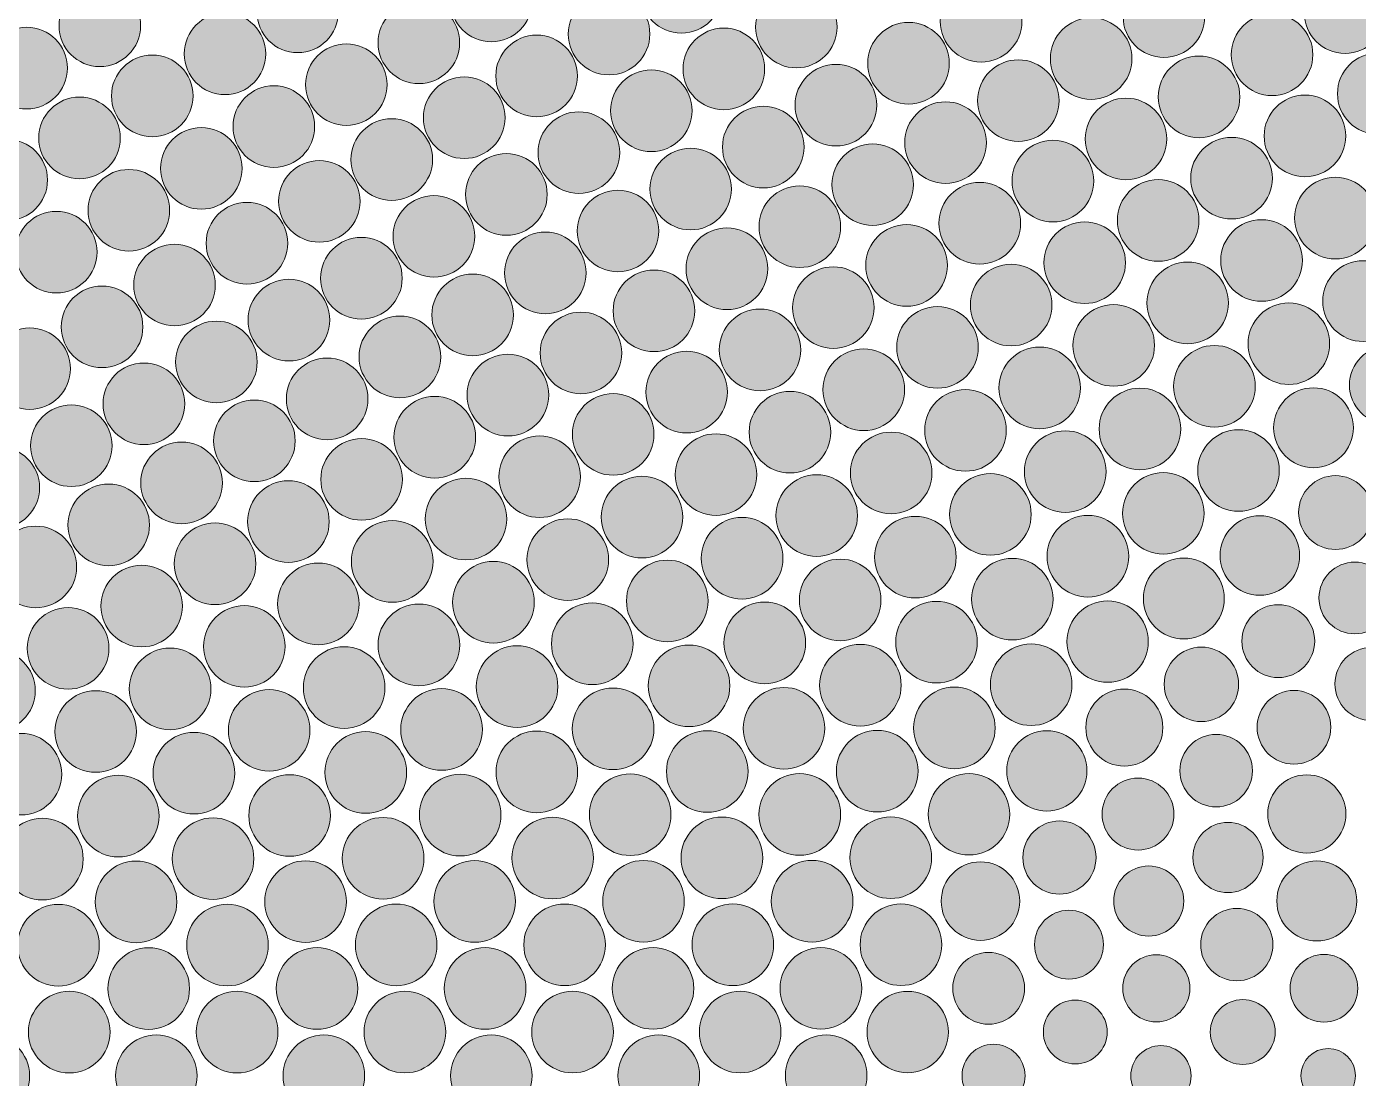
# Model space of a CAD drawing. Extents: x 3515 to 4006, y 175 to 667.
# Drawn here: x 3841.9 to 3920.9, y 426 to 488.4 of the extents above; entities that cross this region are included whole.
import ezdxf

# ---------------------------------------------------------------- set-up
doc = ezdxf.new("R2010")
doc.units = 0
doc.header["$MEASUREMENT"] = 0
doc.layers.add('Capa 1', color=7, linetype='Continuous', lineweight=0)

# ---------------------------------------------------------------- blocks, each defined once
blk = doc.blocks.new('Block_0')
at = {"layer": 'Capa 1', "true_color": 0x000000, "transparency": 33554687}
h = blk.add_hatch(color=18, dxfattribs=at)
h.dxf.hatch_style = 2
edge = h.paths.add_edge_path()
edge.add_arc((3869.465, 489.912), 2.421, 0, 360)
h = blk.add_hatch(color=18, dxfattribs=at)
h.dxf.hatch_style = 2
edge = h.paths.add_edge_path()
edge.add_arc((3880.748, 490.427), 2.421, 0, 360)
h = blk.add_hatch(color=18, dxfattribs=at)
h.dxf.hatch_style = 2
edge = h.paths.add_edge_path()
edge.add_arc((3857.975, 489.265), 2.421, 0, 360)
h = blk.add_hatch(color=18, dxfattribs=at)
h.dxf.hatch_style = 2
edge = h.paths.add_edge_path()
edge.add_arc((3920.124, 489.216), 2.421, 0, 360)
h = blk.add_hatch(color=18, dxfattribs=at)
h.dxf.hatch_style = 2
edge = h.paths.add_edge_path()
edge.add_arc((3846.232, 488.44), 2.421, 0, 360)
h = blk.add_hatch(color=18, dxfattribs=at)
h.dxf.hatch_style = 2
edge = h.paths.add_edge_path()
edge.add_arc((3887.563, 488.362), 2.421, 0, 360)
h = blk.add_hatch(color=18, dxfattribs=at)
h.dxf.hatch_style = 2
edge = h.paths.add_edge_path()
edge.add_arc((3898.53, 488.702), 2.421, 0, 360)
h = blk.add_hatch(color=18, dxfattribs=at)
h.dxf.hatch_style = 2
edge = h.paths.add_edge_path()
edge.add_arc((3909.378, 488.982), 2.421, 0, 360)
h = blk.add_hatch(color=18, dxfattribs=at)
h.dxf.hatch_style = 2
edge = h.paths.add_edge_path()
edge.add_arc((3876.451, 487.946), 2.421, 0, 360)
h = blk.add_hatch(color=18, dxfattribs=at)
h.dxf.hatch_style = 2
edge = h.paths.add_edge_path()
edge.add_arc((3853.661, 486.773), 2.421, 0, 360)
h = blk.add_hatch(color=18, dxfattribs=at)
h.dxf.hatch_style = 2
edge = h.paths.add_edge_path()
edge.add_arc((3865.164, 487.428), 2.421, 0, 360)
h = blk.add_hatch(color=18, dxfattribs=at)
h.dxf.hatch_style = 2
edge = h.paths.add_edge_path()
edge.add_arc((3894.222, 486.215), 2.421, 0, 360)
h = blk.add_hatch(color=18, dxfattribs=at)
h.dxf.hatch_style = 2
edge = h.paths.add_edge_path()
edge.add_arc((3905.059, 486.49), 2.421, 0, 360)
h = blk.add_hatch(color=18, dxfattribs=at)
h.dxf.hatch_style = 2
edge = h.paths.add_edge_path()
edge.add_arc((3915.794, 486.719), 2.421, 0, 360)
h = blk.add_hatch(color=18, dxfattribs=at)
h.dxf.hatch_style = 2
edge = h.paths.add_edge_path()
edge.add_arc((3841.891, 485.928), 2.421, 0, 360)
h = blk.add_hatch(color=18, dxfattribs=at)
h.dxf.hatch_style = 2
edge = h.paths.add_edge_path()
edge.add_arc((3872.153, 485.465), 2.421, 0, 360)
h = blk.add_hatch(color=18, dxfattribs=at)
h.dxf.hatch_style = 2
edge = h.paths.add_edge_path()
edge.add_arc((3883.262, 485.879), 2.421, 0, 360)
h = blk.add_hatch(color=18, dxfattribs=at)
h.dxf.hatch_style = 2
edge = h.paths.add_edge_path()
edge.add_arc((3860.862, 484.945), 2.421, 0, 360)
h = blk.add_hatch(color=18, dxfattribs=at)
h.dxf.hatch_style = 2
edge = h.paths.add_edge_path()
edge.add_arc((3922.095, 484.408), 2.42, 0, 360)
h = blk.add_hatch(color=18, dxfattribs=at)
h.dxf.hatch_style = 2
edge = h.paths.add_edge_path()
edge.add_arc((3849.346, 484.28), 2.421, 0, 360)
h = blk.add_hatch(color=18, dxfattribs=at)
h.dxf.hatch_style = 2
edge = h.paths.add_edge_path()
edge.add_arc((3889.913, 483.728), 2.421, 0, 360)
h = blk.add_hatch(color=18, dxfattribs=at)
h.dxf.hatch_style = 2
edge = h.paths.add_edge_path()
edge.add_arc((3900.739, 483.998), 2.421, 0, 360)
h = blk.add_hatch(color=18, dxfattribs=at)
h.dxf.hatch_style = 2
edge = h.paths.add_edge_path()
edge.add_arc((3911.461, 484.221), 2.421, 0, 360)
h = blk.add_hatch(color=18, dxfattribs=at)
h.dxf.hatch_style = 2
edge = h.paths.add_edge_path()
edge.add_arc((3867.856, 482.984), 2.421, 0, 360)
h = blk.add_hatch(color=18, dxfattribs=at)
h.dxf.hatch_style = 2
edge = h.paths.add_edge_path()
edge.add_arc((3878.961, 483.396), 2.421, 0, 360)
h = blk.add_hatch(color=18, dxfattribs=at)
h.dxf.hatch_style = 2
edge = h.paths.add_edge_path()
edge.add_arc((3856.56, 482.461), 2.421, 0, 360)
h = blk.add_hatch(color=18, dxfattribs=at)
h.dxf.hatch_style = 2
edge = h.paths.add_edge_path()
edge.add_arc((3845.029, 481.786), 2.421, 0, 360)
h = blk.add_hatch(color=18, dxfattribs=at)
h.dxf.hatch_style = 2
edge = h.paths.add_edge_path()
edge.add_arc((3885.604, 481.241), 2.421, 0, 360)
h = blk.add_hatch(color=18, dxfattribs=at)
h.dxf.hatch_style = 2
edge = h.paths.add_edge_path()
edge.add_arc((3896.418, 481.505), 2.421, 0, 360)
h = blk.add_hatch(color=18, dxfattribs=at)
h.dxf.hatch_style = 2
edge = h.paths.add_edge_path()
edge.add_arc((3907.126, 481.723), 2.421, 0, 360)
h = blk.add_hatch(color=18, dxfattribs=at)
h.dxf.hatch_style = 2
edge = h.paths.add_edge_path()
edge.add_arc((3917.745, 481.903), 2.421, 0, 360)
h = blk.add_hatch(color=18, dxfattribs=at)
h.dxf.hatch_style = 2
edge = h.paths.add_edge_path()
edge.add_arc((3863.558, 480.502), 2.421, 0, 360)
h = blk.add_hatch(color=18, dxfattribs=at)
h.dxf.hatch_style = 2
edge = h.paths.add_edge_path()
edge.add_arc((3874.66, 480.913), 2.421, 0, 360)
h = blk.add_hatch(color=18, dxfattribs=at)
h.dxf.hatch_style = 2
edge = h.paths.add_edge_path()
edge.add_arc((3852.258, 479.977), 2.421, 0, 360)
h = blk.add_hatch(color=18, dxfattribs=at)
h.dxf.hatch_style = 2
edge = h.paths.add_edge_path()
edge.add_arc((3840.709, 479.29), 2.421, 0, 360)
h = blk.add_hatch(color=18, dxfattribs=at)
h.dxf.hatch_style = 2
edge = h.paths.add_edge_path()
edge.add_arc((3892.095, 479.012), 2.421, 0, 360)
h = blk.add_hatch(color=18, dxfattribs=at)
h.dxf.hatch_style = 2
edge = h.paths.add_edge_path()
edge.add_arc((3902.789, 479.223), 2.421, 0, 360)
h = blk.add_hatch(color=18, dxfattribs=at)
h.dxf.hatch_style = 2
edge = h.paths.add_edge_path()
edge.add_arc((3913.392, 479.397), 2.421, 0, 360)
h = blk.add_hatch(color=18, dxfattribs=at)
h.dxf.hatch_style = 2
edge = h.paths.add_edge_path()
edge.add_arc((3870.359, 478.43), 2.421, 0, 360)
h = blk.add_hatch(color=18, dxfattribs=at)
h.dxf.hatch_style = 2
edge = h.paths.add_edge_path()
edge.add_arc((3881.293, 478.753), 2.421, 0, 360)
h = blk.add_hatch(color=18, dxfattribs=at)
h.dxf.hatch_style = 2
edge = h.paths.add_edge_path()
edge.add_arc((3847.956, 477.493), 2.421, 0, 360)
h = blk.add_hatch(color=18, dxfattribs=at)
h.dxf.hatch_style = 2
edge = h.paths.add_edge_path()
edge.add_arc((3859.26, 478.021), 2.421, 0, 360)
h = blk.add_hatch(color=18, dxfattribs=at)
h.dxf.hatch_style = 2
edge = h.paths.add_edge_path()
edge.add_arc((3887.77, 476.517), 2.421, 0, 360)
h = blk.add_hatch(color=18, dxfattribs=at)
h.dxf.hatch_style = 2
edge = h.paths.add_edge_path()
edge.add_arc((3898.449, 476.722), 2.421, 0, 360)
h = blk.add_hatch(color=18, dxfattribs=at)
h.dxf.hatch_style = 2
edge = h.paths.add_edge_path()
edge.add_arc((3909.036, 476.89), 2.421, 0, 360)
h = blk.add_hatch(color=18, dxfattribs=at)
h.dxf.hatch_style = 2
edge = h.paths.add_edge_path()
edge.add_arc((3919.548, 477.029), 2.421, 0, 360)
h = blk.add_hatch(color=18, dxfattribs=at)
h.dxf.hatch_style = 2
edge = h.paths.add_edge_path()
edge.add_arc((3866.057, 475.947), 2.421, 0, 360)
h = blk.add_hatch(color=18, dxfattribs=at)
h.dxf.hatch_style = 2
edge = h.paths.add_edge_path()
edge.add_arc((3876.982, 476.264), 2.421, 0, 360)
h = blk.add_hatch(color=18, dxfattribs=at)
h.dxf.hatch_style = 2
edge = h.paths.add_edge_path()
edge.add_arc((3843.653, 475.008), 2.421, 0, 360)
h = blk.add_hatch(color=18, dxfattribs=at)
h.dxf.hatch_style = 2
edge = h.paths.add_edge_path()
edge.add_arc((3854.963, 475.54), 2.421, 0, 360)
h = blk.add_hatch(color=18, dxfattribs=at)
h.dxf.hatch_style = 2
edge = h.paths.add_edge_path()
edge.add_arc((3894.105, 474.22), 2.421, 0, 360)
h = blk.add_hatch(color=18, dxfattribs=at)
h.dxf.hatch_style = 2
edge = h.paths.add_edge_path()
edge.add_arc((3904.676, 474.381), 2.421, 0, 360)
h = blk.add_hatch(color=18, dxfattribs=at)
h.dxf.hatch_style = 2
edge = h.paths.add_edge_path()
edge.add_arc((3915.17, 474.514), 2.421, 0, 360)
h = blk.add_hatch(color=18, dxfattribs=at)
h.dxf.hatch_style = 2
edge = h.paths.add_edge_path()
edge.add_arc((3861.755, 473.463), 2.421, 0, 360)
h = blk.add_hatch(color=18, dxfattribs=at)
h.dxf.hatch_style = 2
edge = h.paths.add_edge_path()
edge.add_arc((3872.669, 473.776), 2.421, 0, 360)
h = blk.add_hatch(color=18, dxfattribs=at)
h.dxf.hatch_style = 2
edge = h.paths.add_edge_path()
edge.add_arc((3883.444, 474.022), 2.421, 0, 360)
h = blk.add_hatch(color=18, dxfattribs=at)
h.dxf.hatch_style = 2
edge = h.paths.add_edge_path()
edge.add_arc((3850.665, 473.059), 2.421, 0, 360)
h = blk.add_hatch(color=18, dxfattribs=at)
h.dxf.hatch_style = 2
edge = h.paths.add_edge_path()
edge.add_arc((3900.311, 471.871), 2.421, 0, 360)
h = blk.add_hatch(color=18, dxfattribs=at)
h.dxf.hatch_style = 2
edge = h.paths.add_edge_path()
edge.add_arc((3910.787, 471.997), 2.421, 0, 360)
h = blk.add_hatch(color=18, dxfattribs=at)
h.dxf.hatch_style = 2
edge = h.paths.add_edge_path()
edge.add_arc((3921.199, 472.102), 2.395, 0, 360)
h = blk.add_hatch(color=18, dxfattribs=at)
h.dxf.hatch_style = 2
edge = h.paths.add_edge_path()
edge.add_arc((3857.453, 470.979), 2.421, 0, 360)
h = blk.add_hatch(color=18, dxfattribs=at)
h.dxf.hatch_style = 2
edge = h.paths.add_edge_path()
edge.add_arc((3868.356, 471.286), 2.421, 0, 360)
h = blk.add_hatch(color=18, dxfattribs=at)
h.dxf.hatch_style = 2
edge = h.paths.add_edge_path()
edge.add_arc((3879.115, 471.526), 2.421, 0, 360)
h = blk.add_hatch(color=18, dxfattribs=at)
h.dxf.hatch_style = 2
edge = h.paths.add_edge_path()
edge.add_arc((3889.759, 471.717), 2.421, 0, 360)
h = blk.add_hatch(color=18, dxfattribs=at)
h.dxf.hatch_style = 2
edge = h.paths.add_edge_path()
edge.add_arc((3846.367, 470.577), 2.421, 0, 360)
h = blk.add_hatch(color=18, dxfattribs=at)
h.dxf.hatch_style = 2
edge = h.paths.add_edge_path()
edge.add_arc((3906.398, 469.478), 2.421, 0, 360)
h = blk.add_hatch(color=18, dxfattribs=at)
h.dxf.hatch_style = 2
edge = h.paths.add_edge_path()
edge.add_arc((3916.791, 469.577), 2.42, 0, 360)
h = blk.add_hatch(color=18, dxfattribs=at)
h.dxf.hatch_style = 2
edge = h.paths.add_edge_path()
edge.add_arc((3864.04, 468.796), 2.421, 0, 360)
h = blk.add_hatch(color=18, dxfattribs=at)
h.dxf.hatch_style = 2
edge = h.paths.add_edge_path()
edge.add_arc((3874.783, 469.029), 2.421, 0, 360)
h = blk.add_hatch(color=18, dxfattribs=at)
h.dxf.hatch_style = 2
edge = h.paths.add_edge_path()
edge.add_arc((3885.409, 469.212), 2.421, 0, 360)
h = blk.add_hatch(color=18, dxfattribs=at)
h.dxf.hatch_style = 2
edge = h.paths.add_edge_path()
edge.add_arc((3895.941, 469.359), 2.421, 0, 360)
h = blk.add_hatch(color=18, dxfattribs=at)
h.dxf.hatch_style = 2
edge = h.paths.add_edge_path()
edge.add_arc((3842.07, 468.096), 2.421, 0, 360)
h = blk.add_hatch(color=18, dxfattribs=at)
h.dxf.hatch_style = 2
edge = h.paths.add_edge_path()
edge.add_arc((3853.15, 468.495), 2.421, 0, 360)
h = blk.add_hatch(color=18, dxfattribs=at)
h.dxf.hatch_style = 2
edge = h.paths.add_edge_path()
edge.add_arc((3912.376, 467.05), 2.421, 0, 360)
h = blk.add_hatch(color=18, dxfattribs=at)
h.dxf.hatch_style = 2
edge = h.paths.add_edge_path()
edge.add_arc((3922.698, 467.126), 2.311, 0, 360)
h = blk.add_hatch(color=18, dxfattribs=at)
h.dxf.hatch_style = 2
edge = h.paths.add_edge_path()
edge.add_arc((3859.723, 466.305), 2.421, 0, 360)
h = blk.add_hatch(color=18, dxfattribs=at)
h.dxf.hatch_style = 2
edge = h.paths.add_edge_path()
edge.add_arc((3870.448, 466.53), 2.421, 0, 360)
h = blk.add_hatch(color=18, dxfattribs=at)
h.dxf.hatch_style = 2
edge = h.paths.add_edge_path()
edge.add_arc((3881.055, 466.705), 2.421, 0, 360)
h = blk.add_hatch(color=18, dxfattribs=at)
h.dxf.hatch_style = 2
edge = h.paths.add_edge_path()
edge.add_arc((3891.567, 466.845), 2.421, 0, 360)
h = blk.add_hatch(color=18, dxfattribs=at)
h.dxf.hatch_style = 2
edge = h.paths.add_edge_path()
edge.add_arc((3902.003, 466.957), 2.421, 0, 360)
h = blk.add_hatch(color=18, dxfattribs=at)
h.dxf.hatch_style = 2
edge = h.paths.add_edge_path()
edge.add_arc((3848.847, 466.011), 2.421, 0, 360)
h = blk.add_hatch(color=18, dxfattribs=at)
h.dxf.hatch_style = 2
edge = h.paths.add_edge_path()
edge.add_arc((3866.11, 464.03), 2.421, 0, 360)
h = blk.add_hatch(color=18, dxfattribs=at)
h.dxf.hatch_style = 2
edge = h.paths.add_edge_path()
edge.add_arc((3876.696, 464.197), 2.421, 0, 360)
h = blk.add_hatch(color=18, dxfattribs=at)
h.dxf.hatch_style = 2
edge = h.paths.add_edge_path()
edge.add_arc((3887.186, 464.329), 2.421, 0, 360)
h = blk.add_hatch(color=18, dxfattribs=at)
h.dxf.hatch_style = 2
edge = h.paths.add_edge_path()
edge.add_arc((3897.601, 464.434), 2.421, 0, 360)
h = blk.add_hatch(color=18, dxfattribs=at)
h.dxf.hatch_style = 2
edge = h.paths.add_edge_path()
edge.add_arc((3907.953, 464.52), 2.421, 0, 360)
h = blk.add_hatch(color=18, dxfattribs=at)
h.dxf.hatch_style = 2
edge = h.paths.add_edge_path()
edge.add_arc((3918.255, 464.591), 2.369, 0, 360)
h = blk.add_hatch(color=18, dxfattribs=at)
h.dxf.hatch_style = 2
edge = h.paths.add_edge_path()
edge.add_arc((3844.543, 463.526), 2.421, 0, 360)
h = blk.add_hatch(color=18, dxfattribs=at)
h.dxf.hatch_style = 2
edge = h.paths.add_edge_path()
edge.add_arc((3855.405, 463.814), 2.421, 0, 360)
h = blk.add_hatch(color=18, dxfattribs=at)
h.dxf.hatch_style = 2
edge = h.paths.add_edge_path()
edge.add_arc((3861.769, 461.529), 2.421, 0, 360)
h = blk.add_hatch(color=18, dxfattribs=at)
h.dxf.hatch_style = 2
edge = h.paths.add_edge_path()
edge.add_arc((3872.332, 461.687), 2.421, 0, 360)
h = blk.add_hatch(color=18, dxfattribs=at)
h.dxf.hatch_style = 2
edge = h.paths.add_edge_path()
edge.add_arc((3882.799, 461.811), 2.421, 0, 360)
h = blk.add_hatch(color=18, dxfattribs=at)
h.dxf.hatch_style = 2
edge = h.paths.add_edge_path()
edge.add_arc((3893.191, 461.909), 2.421, 0, 360)
h = blk.add_hatch(color=18, dxfattribs=at)
h.dxf.hatch_style = 2
edge = h.paths.add_edge_path()
edge.add_arc((3903.522, 461.988), 2.421, 0, 360)
h = blk.add_hatch(color=18, dxfattribs=at)
h.dxf.hatch_style = 2
edge = h.paths.add_edge_path()
edge.add_arc((3913.803, 462.053), 2.418, 0, 360)
h = blk.add_hatch(color=18, dxfattribs=at)
h.dxf.hatch_style = 2
edge = h.paths.add_edge_path()
edge.add_arc((3840.238, 461.042), 2.421, 0, 360)
h = blk.add_hatch(color=18, dxfattribs=at)
h.dxf.hatch_style = 2
edge = h.paths.add_edge_path()
edge.add_arc((3851.084, 461.321), 2.421, 0, 360)
h = blk.add_hatch(color=18, dxfattribs=at)
h.dxf.hatch_style = 2
edge = h.paths.add_edge_path()
edge.add_arc((3867.962, 459.175), 2.421, 0, 360)
h = blk.add_hatch(color=18, dxfattribs=at)
h.dxf.hatch_style = 2
edge = h.paths.add_edge_path()
edge.add_arc((3878.405, 459.29), 2.421, 0, 360)
h = blk.add_hatch(color=18, dxfattribs=at)
h.dxf.hatch_style = 2
edge = h.paths.add_edge_path()
edge.add_arc((3888.773, 459.381), 2.421, 0, 360)
h = blk.add_hatch(color=18, dxfattribs=at)
h.dxf.hatch_style = 2
edge = h.paths.add_edge_path()
edge.add_arc((3899.081, 459.453), 2.421, 0, 360)
h = blk.add_hatch(color=18, dxfattribs=at)
h.dxf.hatch_style = 2
edge = h.paths.add_edge_path()
edge.add_arc((3909.341, 459.512), 2.42, 0, 360)
h = blk.add_hatch(color=18, dxfattribs=at)
h.dxf.hatch_style = 2
edge = h.paths.add_edge_path()
edge.add_arc((3919.56, 459.561), 2.192, 0, 360)
h = blk.add_hatch(color=18, dxfattribs=at)
h.dxf.hatch_style = 2
edge = h.paths.add_edge_path()
edge.add_arc((3846.76, 458.827), 2.421, 0, 360)
h = blk.add_hatch(color=18, dxfattribs=at)
h.dxf.hatch_style = 2
edge = h.paths.add_edge_path()
edge.add_arc((3857.423, 459.026), 2.421, 0, 360)
h = blk.add_hatch(color=18, dxfattribs=at)
h.dxf.hatch_style = 2
edge = h.paths.add_edge_path()
edge.add_arc((3874.002, 456.767), 2.421, 0, 360)
h = blk.add_hatch(color=18, dxfattribs=at)
h.dxf.hatch_style = 2
edge = h.paths.add_edge_path()
edge.add_arc((3884.345, 456.85), 2.421, 0, 360)
h = blk.add_hatch(color=18, dxfattribs=at)
h.dxf.hatch_style = 2
edge = h.paths.add_edge_path()
edge.add_arc((3894.63, 456.915), 2.421, 0, 360)
h = blk.add_hatch(color=18, dxfattribs=at)
h.dxf.hatch_style = 2
edge = h.paths.add_edge_path()
edge.add_arc((3904.867, 456.969), 2.421, 0, 360)
h = blk.add_hatch(color=18, dxfattribs=at)
h.dxf.hatch_style = 2
edge = h.paths.add_edge_path()
edge.add_arc((3915.066, 457.012), 2.359, 0, 360)
h = blk.add_hatch(color=18, dxfattribs=at)
h.dxf.hatch_style = 2
edge = h.paths.add_edge_path()
edge.add_arc((3842.434, 456.332), 2.421, 0, 360)
h = blk.add_hatch(color=18, dxfattribs=at)
h.dxf.hatch_style = 2
edge = h.paths.add_edge_path()
edge.add_arc((3853.072, 456.521), 2.421, 0, 360)
h = blk.add_hatch(color=18, dxfattribs=at)
h.dxf.hatch_style = 2
edge = h.paths.add_edge_path()
edge.add_arc((3863.585, 456.66), 2.421, 0, 360)
h = blk.add_hatch(color=18, dxfattribs=at)
h.dxf.hatch_style = 2
edge = h.paths.add_edge_path()
edge.add_arc((3890.166, 454.375), 2.421, 0, 360)
h = blk.add_hatch(color=18, dxfattribs=at)
h.dxf.hatch_style = 2
edge = h.paths.add_edge_path()
edge.add_arc((3900.381, 454.422), 2.421, 0, 360)
h = blk.add_hatch(color=18, dxfattribs=at)
h.dxf.hatch_style = 2
edge = h.paths.add_edge_path()
edge.add_arc((3910.558, 454.46), 2.398, 0, 360)
h = blk.add_hatch(color=18, dxfattribs=at)
h.dxf.hatch_style = 2
edge = h.paths.add_edge_path()
edge.add_arc((3848.716, 454.013), 2.421, 0, 360)
h = blk.add_hatch(color=18, dxfattribs=at)
h.dxf.hatch_style = 2
edge = h.paths.add_edge_path()
edge.add_arc((3859.2, 454.143), 2.421, 0, 360)
h = blk.add_hatch(color=18, dxfattribs=at)
h.dxf.hatch_style = 2
edge = h.paths.add_edge_path()
edge.add_arc((3869.59, 454.24), 2.421, 0, 360)
h = blk.add_hatch(color=18, dxfattribs=at)
h.dxf.hatch_style = 2
edge = h.paths.add_edge_path()
edge.add_arc((3879.907, 454.315), 2.421, 0, 360)
h = blk.add_hatch(color=18, dxfattribs=at)
h.dxf.hatch_style = 2
edge = h.paths.add_edge_path()
edge.add_arc((3920.705, 454.492), 2.127, 0, 360)
h = blk.add_hatch(color=18, dxfattribs=at)
h.dxf.hatch_style = 2
edge = h.paths.add_edge_path()
edge.add_arc((3844.352, 451.504), 2.421, 0, 360)
h = blk.add_hatch(color=18, dxfattribs=at)
h.dxf.hatch_style = 2
edge = h.paths.add_edge_path()
edge.add_arc((3854.807, 451.623), 2.421, 0, 360)
h = blk.add_hatch(color=18, dxfattribs=at)
h.dxf.hatch_style = 2
edge = h.paths.add_edge_path()
edge.add_arc((3865.167, 451.711), 2.421, 0, 360)
h = blk.add_hatch(color=18, dxfattribs=at)
h.dxf.hatch_style = 2
edge = h.paths.add_edge_path()
edge.add_arc((3875.456, 451.778), 2.421, 0, 360)
h = blk.add_hatch(color=18, dxfattribs=at)
h.dxf.hatch_style = 2
edge = h.paths.add_edge_path()
edge.add_arc((3885.69, 451.83), 2.421, 0, 360)
h = blk.add_hatch(color=18, dxfattribs=at)
h.dxf.hatch_style = 2
edge = h.paths.add_edge_path()
edge.add_arc((3895.88, 451.872), 2.421, 0, 360)
h = blk.add_hatch(color=18, dxfattribs=at)
h.dxf.hatch_style = 2
edge = h.paths.add_edge_path()
edge.add_arc((3906.036, 451.905), 2.416, 0, 360)
h = blk.add_hatch(color=18, dxfattribs=at)
h.dxf.hatch_style = 2
edge = h.paths.add_edge_path()
edge.add_arc((3916.163, 451.933), 2.162, 0, 360)
h = blk.add_hatch(color=18, dxfattribs=at)
h.dxf.hatch_style = 2
edge = h.paths.add_edge_path()
edge.add_arc((3839.981, 448.991), 2.421, 0, 360)
h = blk.add_hatch(color=18, dxfattribs=at)
h.dxf.hatch_style = 2
edge = h.paths.add_edge_path()
edge.add_arc((3850.403, 449.099), 2.421, 0, 360)
h = blk.add_hatch(color=18, dxfattribs=at)
h.dxf.hatch_style = 2
edge = h.paths.add_edge_path()
edge.add_arc((3860.732, 449.178), 2.421, 0, 360)
h = blk.add_hatch(color=18, dxfattribs=at)
h.dxf.hatch_style = 2
edge = h.paths.add_edge_path()
edge.add_arc((3870.992, 449.237), 2.421, 0, 360)
h = blk.add_hatch(color=18, dxfattribs=at)
h.dxf.hatch_style = 2
edge = h.paths.add_edge_path()
edge.add_arc((3881.199, 449.282), 2.421, 0, 360)
h = blk.add_hatch(color=18, dxfattribs=at)
h.dxf.hatch_style = 2
edge = h.paths.add_edge_path()
edge.add_arc((3891.365, 449.318), 2.421, 0, 360)
h = blk.add_hatch(color=18, dxfattribs=at)
h.dxf.hatch_style = 2
edge = h.paths.add_edge_path()
edge.add_arc((3901.498, 449.347), 2.42, 0, 360)
h = blk.add_hatch(color=18, dxfattribs=at)
h.dxf.hatch_style = 2
edge = h.paths.add_edge_path()
edge.add_arc((3911.604, 449.37), 2.208, 0, 360)
h = blk.add_hatch(color=18, dxfattribs=at)
h.dxf.hatch_style = 2
edge = h.paths.add_edge_path()
edge.add_arc((3921.689, 449.39), 2.164, 0, 360)
h = blk.add_hatch(color=18, dxfattribs=at)
h.dxf.hatch_style = 2
edge = h.paths.add_edge_path()
edge.add_arc((3845.987, 446.571), 2.421, 0, 360)
h = blk.add_hatch(color=18, dxfattribs=at)
h.dxf.hatch_style = 2
edge = h.paths.add_edge_path()
edge.add_arc((3856.282, 446.64), 2.421, 0, 360)
h = blk.add_hatch(color=18, dxfattribs=at)
h.dxf.hatch_style = 2
edge = h.paths.add_edge_path()
edge.add_arc((3866.512, 446.692), 2.421, 0, 360)
h = blk.add_hatch(color=18, dxfattribs=at)
h.dxf.hatch_style = 2
edge = h.paths.add_edge_path()
edge.add_arc((3876.691, 446.731), 2.421, 0, 360)
h = blk.add_hatch(color=18, dxfattribs=at)
h.dxf.hatch_style = 2
edge = h.paths.add_edge_path()
edge.add_arc((3886.832, 446.761), 2.421, 0, 360)
h = blk.add_hatch(color=18, dxfattribs=at)
h.dxf.hatch_style = 2
edge = h.paths.add_edge_path()
edge.add_arc((3896.942, 446.785), 2.421, 0, 360)
h = blk.add_hatch(color=18, dxfattribs=at)
h.dxf.hatch_style = 2
edge = h.paths.add_edge_path()
edge.add_arc((3907.027, 446.804), 2.285, 0, 360)
h = blk.add_hatch(color=18, dxfattribs=at)
h.dxf.hatch_style = 2
edge = h.paths.add_edge_path()
edge.add_arc((3917.093, 446.82), 2.186, 0, 360)
h = blk.add_hatch(color=18, dxfattribs=at)
h.dxf.hatch_style = 2
edge = h.paths.add_edge_path()
edge.add_arc((3851.817, 444.099), 2.421, 0, 360)
h = blk.add_hatch(color=18, dxfattribs=at)
h.dxf.hatch_style = 2
edge = h.paths.add_edge_path()
edge.add_arc((3862.014, 444.142), 2.421, 0, 360)
h = blk.add_hatch(color=18, dxfattribs=at)
h.dxf.hatch_style = 2
edge = h.paths.add_edge_path()
edge.add_arc((3872.164, 444.175), 2.421, 0, 360)
h = blk.add_hatch(color=18, dxfattribs=at)
h.dxf.hatch_style = 2
edge = h.paths.add_edge_path()
edge.add_arc((3882.279, 444.2), 2.421, 0, 360)
h = blk.add_hatch(color=18, dxfattribs=at)
h.dxf.hatch_style = 2
edge = h.paths.add_edge_path()
edge.add_arc((3892.366, 444.219), 2.421, 0, 360)
h = blk.add_hatch(color=18, dxfattribs=at)
h.dxf.hatch_style = 2
edge = h.paths.add_edge_path()
edge.add_arc((3902.431, 444.235), 2.38, 0, 360)
h = blk.add_hatch(color=18, dxfattribs=at)
h.dxf.hatch_style = 2
edge = h.paths.add_edge_path()
edge.add_arc((3841.556, 444.04), 2.421, 0, 360)
h = blk.add_hatch(color=18, dxfattribs=at)
h.dxf.hatch_style = 2
edge = h.paths.add_edge_path()
edge.add_arc((3912.478, 444.248), 2.153, 0, 360)
h = blk.add_hatch(color=18, dxfattribs=at)
h.dxf.hatch_style = 2
edge = h.paths.add_edge_path()
edge.add_arc((3847.332, 441.552), 2.421, 0, 360)
h = blk.add_hatch(color=18, dxfattribs=at)
h.dxf.hatch_style = 2
edge = h.paths.add_edge_path()
edge.add_arc((3857.496, 441.588), 2.421, 0, 360)
h = blk.add_hatch(color=18, dxfattribs=at)
h.dxf.hatch_style = 2
edge = h.paths.add_edge_path()
edge.add_arc((3867.616, 441.614), 2.421, 0, 360)
h = blk.add_hatch(color=18, dxfattribs=at)
h.dxf.hatch_style = 2
edge = h.paths.add_edge_path()
edge.add_arc((3877.705, 441.634), 2.421, 0, 360)
h = blk.add_hatch(color=18, dxfattribs=at)
h.dxf.hatch_style = 2
edge = h.paths.add_edge_path()
edge.add_arc((3887.768, 441.65), 2.421, 0, 360)
h = blk.add_hatch(color=18, dxfattribs=at)
h.dxf.hatch_style = 2
edge = h.paths.add_edge_path()
edge.add_arc((3897.812, 441.662), 2.415, 0, 360)
h = blk.add_hatch(color=18, dxfattribs=at)
h.dxf.hatch_style = 2
edge = h.paths.add_edge_path()
edge.add_arc((3907.84, 441.672), 2.134, 0, 360)
h = blk.add_hatch(color=18, dxfattribs=at)
h.dxf.hatch_style = 2
edge = h.paths.add_edge_path()
edge.add_arc((3917.856, 441.68), 2.321, 0, 360)
h = blk.add_hatch(color=18, dxfattribs=at)
h.dxf.hatch_style = 2
edge = h.paths.add_edge_path()
edge.add_arc((3842.824, 439.001), 2.421, 0, 360)
h = blk.add_hatch(color=18, dxfattribs=at)
h.dxf.hatch_style = 2
edge = h.paths.add_edge_path()
edge.add_arc((3852.953, 439.029), 2.421, 0, 360)
h = blk.add_hatch(color=18, dxfattribs=at)
h.dxf.hatch_style = 2
edge = h.paths.add_edge_path()
edge.add_arc((3863.044, 439.049), 2.421, 0, 360)
h = blk.add_hatch(color=18, dxfattribs=at)
h.dxf.hatch_style = 2
edge = h.paths.add_edge_path()
edge.add_arc((3873.106, 439.064), 2.421, 0, 360)
h = blk.add_hatch(color=18, dxfattribs=at)
h.dxf.hatch_style = 2
edge = h.paths.add_edge_path()
edge.add_arc((3883.146, 439.076), 2.421, 0, 360)
h = blk.add_hatch(color=18, dxfattribs=at)
h.dxf.hatch_style = 2
edge = h.paths.add_edge_path()
edge.add_arc((3893.169, 439.085), 2.421, 0, 360)
h = blk.add_hatch(color=18, dxfattribs=at)
h.dxf.hatch_style = 2
edge = h.paths.add_edge_path()
edge.add_arc((3903.179, 439.093), 2.17, 0, 360)
h = blk.add_hatch(color=18, dxfattribs=at)
h.dxf.hatch_style = 2
edge = h.paths.add_edge_path()
edge.add_arc((3913.178, 439.099), 2.084, 0, 360)
h = blk.add_hatch(color=18, dxfattribs=at)
h.dxf.hatch_style = 2
edge = h.paths.add_edge_path()
edge.add_arc((3848.382, 436.464), 2.421, 0, 360)
h = blk.add_hatch(color=18, dxfattribs=at)
h.dxf.hatch_style = 2
edge = h.paths.add_edge_path()
edge.add_arc((3858.442, 436.479), 2.421, 0, 360)
h = blk.add_hatch(color=18, dxfattribs=at)
h.dxf.hatch_style = 2
edge = h.paths.add_edge_path()
edge.add_arc((3868.478, 436.49), 2.421, 0, 360)
h = blk.add_hatch(color=18, dxfattribs=at)
h.dxf.hatch_style = 2
edge = h.paths.add_edge_path()
edge.add_arc((3878.495, 436.498), 2.421, 0, 360)
h = blk.add_hatch(color=18, dxfattribs=at)
h.dxf.hatch_style = 2
edge = h.paths.add_edge_path()
edge.add_arc((3888.499, 436.505), 2.421, 0, 360)
h = blk.add_hatch(color=18, dxfattribs=at)
h.dxf.hatch_style = 2
edge = h.paths.add_edge_path()
edge.add_arc((3898.491, 436.51), 2.329, 0, 360)
h = blk.add_hatch(color=18, dxfattribs=at)
h.dxf.hatch_style = 2
edge = h.paths.add_edge_path()
edge.add_arc((3908.474, 436.514), 2.079, 0, 360)
h = blk.add_hatch(color=18, dxfattribs=at)
h.dxf.hatch_style = 2
edge = h.paths.add_edge_path()
edge.add_arc((3918.449, 436.518), 2.374, 0, 360)
h = blk.add_hatch(color=18, dxfattribs=at)
h.dxf.hatch_style = 2
edge = h.paths.add_edge_path()
edge.add_arc((3843.778, 433.893), 2.421, 0, 360)
h = blk.add_hatch(color=18, dxfattribs=at)
h.dxf.hatch_style = 2
edge = h.paths.add_edge_path()
edge.add_arc((3853.808, 433.903), 2.421, 0, 360)
h = blk.add_hatch(color=18, dxfattribs=at)
h.dxf.hatch_style = 2
edge = h.paths.add_edge_path()
edge.add_arc((3863.818, 433.911), 2.421, 0, 360)
h = blk.add_hatch(color=18, dxfattribs=at)
h.dxf.hatch_style = 2
edge = h.paths.add_edge_path()
edge.add_arc((3873.813, 433.916), 2.421, 0, 360)
h = blk.add_hatch(color=18, dxfattribs=at)
h.dxf.hatch_style = 2
edge = h.paths.add_edge_path()
edge.add_arc((3883.797, 433.921), 2.421, 0, 360)
h = blk.add_hatch(color=18, dxfattribs=at)
h.dxf.hatch_style = 2
edge = h.paths.add_edge_path()
edge.add_arc((3893.772, 433.924), 2.421, 0, 360)
h = blk.add_hatch(color=18, dxfattribs=at)
h.dxf.hatch_style = 2
edge = h.paths.add_edge_path()
edge.add_arc((3903.741, 433.927), 2.044, 0, 360)
h = blk.add_hatch(color=18, dxfattribs=at)
h.dxf.hatch_style = 2
edge = h.paths.add_edge_path()
edge.add_arc((3913.703, 433.929), 2.144, 0, 360)
h = blk.add_hatch(color=18, dxfattribs=at)
h.dxf.hatch_style = 2
edge = h.paths.add_edge_path()
edge.add_arc((3849.135, 431.323), 2.421, 0, 360)
h = blk.add_hatch(color=18, dxfattribs=at)
h.dxf.hatch_style = 2
edge = h.paths.add_edge_path()
edge.add_arc((3859.121, 431.327), 2.421, 0, 360)
h = blk.add_hatch(color=18, dxfattribs=at)
h.dxf.hatch_style = 2
edge = h.paths.add_edge_path()
edge.add_arc((3869.095, 431.33), 2.421, 0, 360)
h = blk.add_hatch(color=18, dxfattribs=at)
h.dxf.hatch_style = 2
edge = h.paths.add_edge_path()
edge.add_arc((3879.061, 431.333), 2.421, 0, 360)
h = blk.add_hatch(color=18, dxfattribs=at)
h.dxf.hatch_style = 2
edge = h.paths.add_edge_path()
edge.add_arc((3889.021, 431.335), 2.421, 0, 360)
h = blk.add_hatch(color=18, dxfattribs=at)
h.dxf.hatch_style = 2
edge = h.paths.add_edge_path()
edge.add_arc((3898.976, 431.336), 2.131, 0, 360)
h = blk.add_hatch(color=18, dxfattribs=at)
h.dxf.hatch_style = 2
edge = h.paths.add_edge_path()
edge.add_arc((3908.926, 431.338), 1.991, 0, 360)
h = blk.add_hatch(color=18, dxfattribs=at)
h.dxf.hatch_style = 2
edge = h.paths.add_edge_path()
edge.add_arc((3918.874, 431.339), 2.01, 0, 360)
h = blk.add_hatch(color=18, dxfattribs=at)
h.dxf.hatch_style = 2
edge = h.paths.add_edge_path()
edge.add_arc((3844.417, 428.737), 2.421, 0, 360)
h = blk.add_hatch(color=18, dxfattribs=at)
h.dxf.hatch_style = 2
edge = h.paths.add_edge_path()
edge.add_arc((3854.38, 428.739), 2.421, 0, 360)
h = blk.add_hatch(color=18, dxfattribs=at)
h.dxf.hatch_style = 2
edge = h.paths.add_edge_path()
edge.add_arc((3864.335, 428.741), 2.421, 0, 360)
h = blk.add_hatch(color=18, dxfattribs=at)
h.dxf.hatch_style = 2
edge = h.paths.add_edge_path()
edge.add_arc((3874.286, 428.742), 2.421, 0, 360)
h = blk.add_hatch(color=18, dxfattribs=at)
h.dxf.hatch_style = 2
edge = h.paths.add_edge_path()
edge.add_arc((3884.232, 428.743), 2.421, 0, 360)
h = blk.add_hatch(color=18, dxfattribs=at)
h.dxf.hatch_style = 2
edge = h.paths.add_edge_path()
edge.add_arc((3894.175, 428.743), 2.411, 0, 360)
h = blk.add_hatch(color=18, dxfattribs=at)
h.dxf.hatch_style = 2
edge = h.paths.add_edge_path()
edge.add_arc((3904.116, 428.744), 1.894, 0, 360)
h = blk.add_hatch(color=18, dxfattribs=at)
h.dxf.hatch_style = 2
edge = h.paths.add_edge_path()
edge.add_arc((3914.054, 428.744), 1.926, 0, 360)
h = blk.add_hatch(color=18, dxfattribs=at)
h.dxf.hatch_style = 2
edge = h.paths.add_edge_path()
edge.add_arc((3839.644, 426.146), 2.421, 0, 360)
h = blk.add_hatch(color=18, dxfattribs=at)
h.dxf.hatch_style = 2
edge = h.paths.add_edge_path()
edge.add_arc((3849.588, 426.147), 2.421, 0, 360)
h = blk.add_hatch(color=18, dxfattribs=at)
h.dxf.hatch_style = 2
edge = h.paths.add_edge_path()
edge.add_arc((3859.528, 426.147), 2.421, 0, 360)
h = blk.add_hatch(color=18, dxfattribs=at)
h.dxf.hatch_style = 2
edge = h.paths.add_edge_path()
edge.add_arc((3869.466, 426.147), 2.421, 0, 360)
h = blk.add_hatch(color=18, dxfattribs=at)
h.dxf.hatch_style = 2
edge = h.paths.add_edge_path()
edge.add_arc((3879.401, 426.148), 2.421, 0, 360)
h = blk.add_hatch(color=18, dxfattribs=at)
h.dxf.hatch_style = 2
edge = h.paths.add_edge_path()
edge.add_arc((3889.335, 426.148), 2.421, 0, 360)
h = blk.add_hatch(color=18, dxfattribs=at)
h.dxf.hatch_style = 2
edge = h.paths.add_edge_path()
edge.add_arc((3899.267, 426.148), 1.871, 0, 360)
h = blk.add_hatch(color=18, dxfattribs=at)
h.dxf.hatch_style = 2
edge = h.paths.add_edge_path()
edge.add_arc((3909.198, 426.148), 1.788, 0, 360)
h = blk.add_hatch(color=18, dxfattribs=at)
h.dxf.hatch_style = 2
edge = h.paths.add_edge_path()
edge.add_arc((3919.129, 426.148), 1.618, 0, 360)
at = {"layer": 'Capa 1'}
for centre, radius in [((3869.465, 489.912), 2.421), ((3880.748, 490.427), 2.421), ((3857.975, 489.265), 2.421), ((3920.124, 489.216), 2.421), ((3846.232, 488.44), 2.421), ((3887.563, 488.362), 2.421), ((3898.53, 488.702), 2.421), ((3909.378, 488.982), 2.421), ((3876.451, 487.946), 2.421), ((3853.661, 486.773), 2.421), ((3865.164, 487.428), 2.421), ((3894.222, 486.215), 2.421), ((3905.059, 486.49), 2.421), ((3915.794, 486.719), 2.421), ((3841.891, 485.928), 2.421), ((3872.153, 485.465), 2.421), ((3883.262, 485.879), 2.421), ((3860.862, 484.945), 2.421), ((3922.095, 484.408), 2.42), ((3849.346, 484.28), 2.421), ((3889.913, 483.728), 2.421), ((3900.739, 483.998), 2.421), ((3911.461, 484.221), 2.421), ((3867.856, 482.984), 2.421), ((3878.961, 483.396), 2.421), ((3856.56, 482.461), 2.421), ((3845.029, 481.786), 2.421), ((3885.604, 481.241), 2.421), ((3896.418, 481.505), 2.421), ((3907.126, 481.723), 2.421), ((3917.745, 481.903), 2.421), ((3863.558, 480.502), 2.421), ((3874.66, 480.913), 2.421), ((3852.258, 479.977), 2.421), ((3840.709, 479.29), 2.421), ((3892.095, 479.012), 2.421), ((3902.789, 479.223), 2.421), ((3913.392, 479.397), 2.421), ((3870.359, 478.43), 2.421), ((3881.293, 478.753), 2.421), ((3847.956, 477.493), 2.421), ((3859.26, 478.021), 2.421), ((3887.77, 476.517), 2.421), ((3898.449, 476.722), 2.421), ((3909.036, 476.89), 2.421), ((3919.548, 477.029), 2.421), ((3866.057, 475.947), 2.421), ((3876.982, 476.264), 2.421), ((3843.653, 475.008), 2.421), ((3854.963, 475.54), 2.421), ((3894.105, 474.22), 2.421), ((3904.676, 474.381), 2.421), ((3915.17, 474.514), 2.421), ((3861.755, 473.463), 2.421), ((3872.669, 473.776), 2.421), ((3883.444, 474.022), 2.421), ((3850.665, 473.059), 2.421), ((3900.311, 471.871), 2.421), ((3910.787, 471.997), 2.421), ((3921.199, 472.102), 2.395), ((3857.453, 470.979), 2.421), ((3868.356, 471.286), 2.421), ((3879.115, 471.526), 2.421), ((3889.759, 471.717), 2.421), ((3846.367, 470.577), 2.421), ((3906.398, 469.478), 2.421), ((3916.791, 469.577), 2.42), ((3864.04, 468.796), 2.421), ((3874.783, 469.029), 2.421), ((3885.409, 469.212), 2.421), ((3895.941, 469.359), 2.421), ((3842.07, 468.096), 2.421), ((3853.15, 468.495), 2.421), ((3912.376, 467.05), 2.421), ((3922.698, 467.126), 2.311), ((3859.723, 466.305), 2.421), ((3870.448, 466.53), 2.421), ((3881.055, 466.705), 2.421), ((3891.567, 466.845), 2.421), ((3902.003, 466.957), 2.421), ((3848.847, 466.011), 2.421), ((3866.11, 464.03), 2.421), ((3876.696, 464.197), 2.421), ((3887.186, 464.329), 2.421), ((3897.601, 464.434), 2.421), ((3907.953, 464.52), 2.421), ((3918.255, 464.591), 2.369), ((3844.543, 463.526), 2.421), ((3855.405, 463.814), 2.421), ((3861.769, 461.529), 2.421), ((3872.332, 461.687), 2.421), ((3882.799, 461.811), 2.421), ((3893.191, 461.909), 2.421), ((3903.522, 461.988), 2.421), ((3913.803, 462.053), 2.418), ((3840.238, 461.042), 2.421), ((3851.084, 461.321), 2.421), ((3867.962, 459.175), 2.421), ((3878.405, 459.29), 2.421), ((3888.773, 459.381), 2.421), ((3899.081, 459.453), 2.421), ((3909.341, 459.512), 2.42), ((3919.56, 459.561), 2.192), ((3846.76, 458.827), 2.421), ((3857.423, 459.026), 2.421), ((3874.002, 456.767), 2.421), ((3884.345, 456.85), 2.421), ((3894.63, 456.915), 2.421), ((3904.867, 456.969), 2.421), ((3915.066, 457.012), 2.359), ((3842.434, 456.332), 2.421), ((3853.072, 456.521), 2.421), ((3863.585, 456.66), 2.421), ((3890.166, 454.375), 2.421), ((3900.381, 454.422), 2.421), ((3910.558, 454.46), 2.398), ((3848.716, 454.013), 2.421), ((3859.2, 454.143), 2.421), ((3869.59, 454.24), 2.421), ((3879.907, 454.315), 2.421), ((3920.705, 454.492), 2.127), ((3844.352, 451.504), 2.421), ((3854.807, 451.623), 2.421), ((3865.167, 451.711), 2.421), ((3875.456, 451.778), 2.421), ((3885.69, 451.83), 2.421), ((3895.88, 451.872), 2.421), ((3906.036, 451.905), 2.416), ((3916.163, 451.933), 2.162), ((3839.981, 448.991), 2.421), ((3850.403, 449.099), 2.421), ((3860.732, 449.178), 2.421), ((3870.992, 449.237), 2.421), ((3881.199, 449.282), 2.421), ((3891.365, 449.318), 2.421), ((3901.498, 449.347), 2.42), ((3911.604, 449.37), 2.208), ((3921.689, 449.39), 2.164), ((3845.987, 446.571), 2.421), ((3856.282, 446.64), 2.421), ((3866.512, 446.692), 2.421), ((3876.691, 446.731), 2.421), ((3886.832, 446.761), 2.421), ((3896.942, 446.785), 2.421), ((3907.027, 446.804), 2.285), ((3917.093, 446.82), 2.186), ((3851.817, 444.099), 2.421), ((3862.014, 444.142), 2.421), ((3872.164, 444.175), 2.421), ((3882.279, 444.2), 2.421), ((3892.366, 444.219), 2.421), ((3902.431, 444.235), 2.38), ((3841.556, 444.04), 2.421), ((3912.478, 444.248), 2.153), ((3847.332, 441.552), 2.421), ((3857.496, 441.588), 2.421), ((3867.616, 441.614), 2.421), ((3877.705, 441.634), 2.421), ((3887.768, 441.65), 2.421), ((3897.812, 441.662), 2.415), ((3907.84, 441.672), 2.134), ((3917.856, 441.68), 2.321), ((3842.824, 439.001), 2.421), ((3852.953, 439.029), 2.421), ((3863.044, 439.049), 2.421), ((3873.106, 439.064), 2.421), ((3883.146, 439.076), 2.421), ((3893.169, 439.085), 2.421), ((3903.179, 439.093), 2.17), ((3913.178, 439.099), 2.084), ((3848.382, 436.464), 2.421), ((3858.442, 436.479), 2.421), ((3868.478, 436.49), 2.421), ((3878.495, 436.498), 2.421), ((3888.499, 436.505), 2.421), ((3898.491, 436.51), 2.329), ((3908.474, 436.514), 2.079), ((3918.449, 436.518), 2.374), ((3843.778, 433.893), 2.421), ((3853.808, 433.903), 2.421), ((3863.818, 433.911), 2.421), ((3873.813, 433.916), 2.421), ((3883.797, 433.921), 2.421), ((3893.772, 433.924), 2.421), ((3903.741, 433.927), 2.044), ((3913.703, 433.929), 2.144), ((3849.135, 431.323), 2.421), ((3859.121, 431.327), 2.421), ((3869.095, 431.33), 2.421), ((3879.061, 431.333), 2.421), ((3889.021, 431.335), 2.421), ((3898.976, 431.336), 2.131), ((3908.926, 431.338), 1.991), ((3918.874, 431.339), 2.01), ((3844.417, 428.737), 2.421), ((3854.38, 428.739), 2.421), ((3864.335, 428.741), 2.421), ((3874.286, 428.742), 2.421), ((3884.232, 428.743), 2.421), ((3894.175, 428.743), 2.411), ((3904.116, 428.744), 1.894), ((3914.054, 428.744), 1.926), ((3839.644, 426.146), 2.421), ((3849.588, 426.147), 2.421), ((3859.528, 426.147), 2.421), ((3869.466, 426.147), 2.421), ((3879.401, 426.148), 2.421), ((3889.335, 426.148), 2.421), ((3899.267, 426.148), 1.871), ((3909.198, 426.148), 1.788), ((3919.129, 426.148), 1.618)]:
    blk.add_circle(centre, radius, dxfattribs=at)

msp = doc.modelspace()

# ---------------------------------------------------------------- block references
at = {"layer": 'Capa 1'}
msp.add_blockref('Block_0', (0, 0), dxfattribs=at)

doc.saveas('drawing.dxf')
